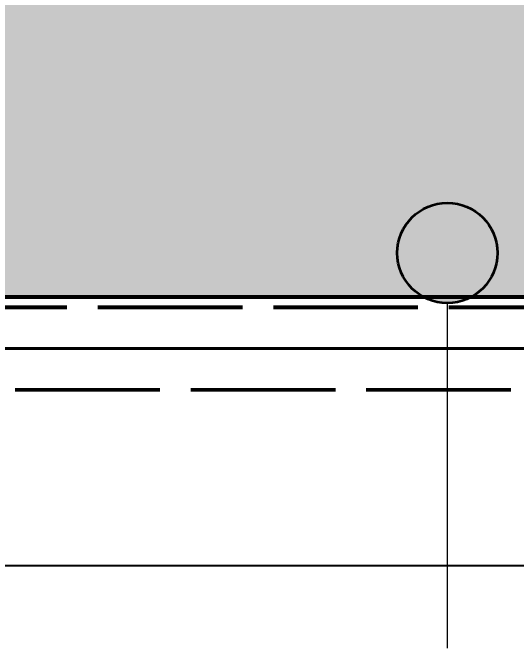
# Model space of a CAD drawing. Header units: millimetres. Extents: x -2152 to 10862, y -2839 to 3606.
# Drawn here: x 737 to 1597, y -600 to 485 of the extents above; entities that cross this region are included whole.
import ezdxf

# ---------------------------------------------------------------- set-up
doc = ezdxf.new("R2010")
doc.units = ezdxf.units.MM
doc.linetypes.add('DASH_247_53', pattern=[299.8611111111111, 246.9444444444444, -52.91666666666666])
for name, color, linetype in [('ANNOTATIONS', 7, 'Continuous'), ('DIMENSIONS', 7, 'Continuous'), ('GEOFAB', 5, 'Continuous'), ('MODULE_ART', 7, 'Continuous'), ('PIPES', 7, 'Continuous'), ('TANK', 7, 'Continuous')]:
    doc.layers.add(name, color=color, linetype=linetype)
doc.styles.add('ARIAL', font='arial.ttf')
doc.dimstyles.get("Standard").update_dxf_attribs({"dimtxt": 2.5, "dimasz": 2.5, "dimexe": 1.25, "dimexo": 0.625, "dimtad": 1, "dimcen": 2.5, "dimazin": 3, "dimtfac": 1, "dimtmove": 0, "dimatfit": 3})

# ---------------------------------------------------------------- blocks, each defined once
blk = doc.blocks.new('atlancube_face')
at = {"true_color": 0x000000}
blk.add_solid([(-1.7857142857142858, -1.7889908256880733), (1151.7857142857144, -1.7889908256880733), (-1.7857142857142858, 781.7889908256881), (1151.7857142857144, 781.7889908256881)], dxfattribs=at)

msp = doc.modelspace()

# ---------------------------------------------------------------- hatches: boundary and pattern name
at = {"layer": 'PIPES', "true_color": 0xbfbfbf}
h = msp.add_hatch(color=7, dxfattribs=at)
h.dxf.hatch_style = 1
h.paths.add_polyline_path([(1393.4166666666667, 75.00000000000001, 1), (1564.5833333333333, 75.00000000000001, 1)])
h = msp.add_hatch(color=7, dxfattribs=at)
h.dxf.hatch_style = 1
h.paths.add_polyline_path([(1393.4166666666667, 75.00000000000001, 1), (1564.5833333333333, 75.00000000000001, 1)])

# ---------------------------------------------------------------- linework, layer by layer
at = {"layer": 'ANNOTATIONS', "lineweight": 18}
msp.add_line((1479, -599.7222222222222), (1479, -10.58333333333333), dxfattribs=at)
at = {"layer": 'GEOFAB', "color": 6, "lineweight": 40}
msp.add_line((-88.19444444444443, -88.19444444444443), (10438.194444444445, -88.19444444444443), dxfattribs=at)
at = {"layer": 'GEOFAB', "color": 5, "linetype": 'DASH_247_53', "lineweight": 50}
msp.add_line((-158.74999999999997, -158.74999999999997), (10508.750000000002, -158.74999999999997), dxfattribs=at)
at = {"layer": 'GEOFAB', "color": 5, "linetype": 'DASH_247_53', "lineweight": 53}
msp.add_lwpolyline([(-17.638888888888886, -17.638888888888886), (10367.63888888889, -17.638888888888886), (10367.63888888889, 1577.638888888889), (-17.638888888888886, 1577.638888888889)], close=True, dxfattribs=at)
at = {"layer": 'PIPES', "color": 1, "lineweight": 35}
msp.add_circle((1479, 75.00000000000001), 85.58333333333333, dxfattribs=at)
at = {"layer": 'PIPES', "color": 5, "lineweight": 35}
msp.add_circle((1479, 75.00000000000001), 85.58333333333333, dxfattribs=at)
at = {"layer": 'TANK', "lineweight": 53}
msp.add_lwpolyline([(0, 0), (10350.000000000002, 0), (10350.000000000002, 1560), (0, 1560)], close=True, dxfattribs=at)

# ---------------------------------------------------------------- block references
at = {"layer": 'MODULE_ART'}
for p in [(0, 0), (1150, 0)]:
    msp.add_blockref('atlancube_face', p, dxfattribs=at)

# ---------------------------------------------------------------- dimensions: what is measured, and where the dimension line sits
at = {"layer": 'DIMENSIONS'}
msp.add_linear_dim(base=(0, -458.61111111111103), p1=(0, -158.74999999999997), p2=(10350.000000000002, -158.74999999999997), dimstyle='Standard', override={"dimtxt": 101.03555555555553, "dimasz": 79.37499999999999, "dimexe": 52.91666666666666, "dimexo": 0, "dimgap": 44.097222222222214, "dimtad": 1, "dimtih": 0, "dimtoh": 0, "dimdec": 0, "dimtxsty": 'ARIAL', "dimclrd": 7, "dimclre": 7, "dimclrt": 7}, dxfattribs=at).render()

doc.saveas('drawing.dxf')
